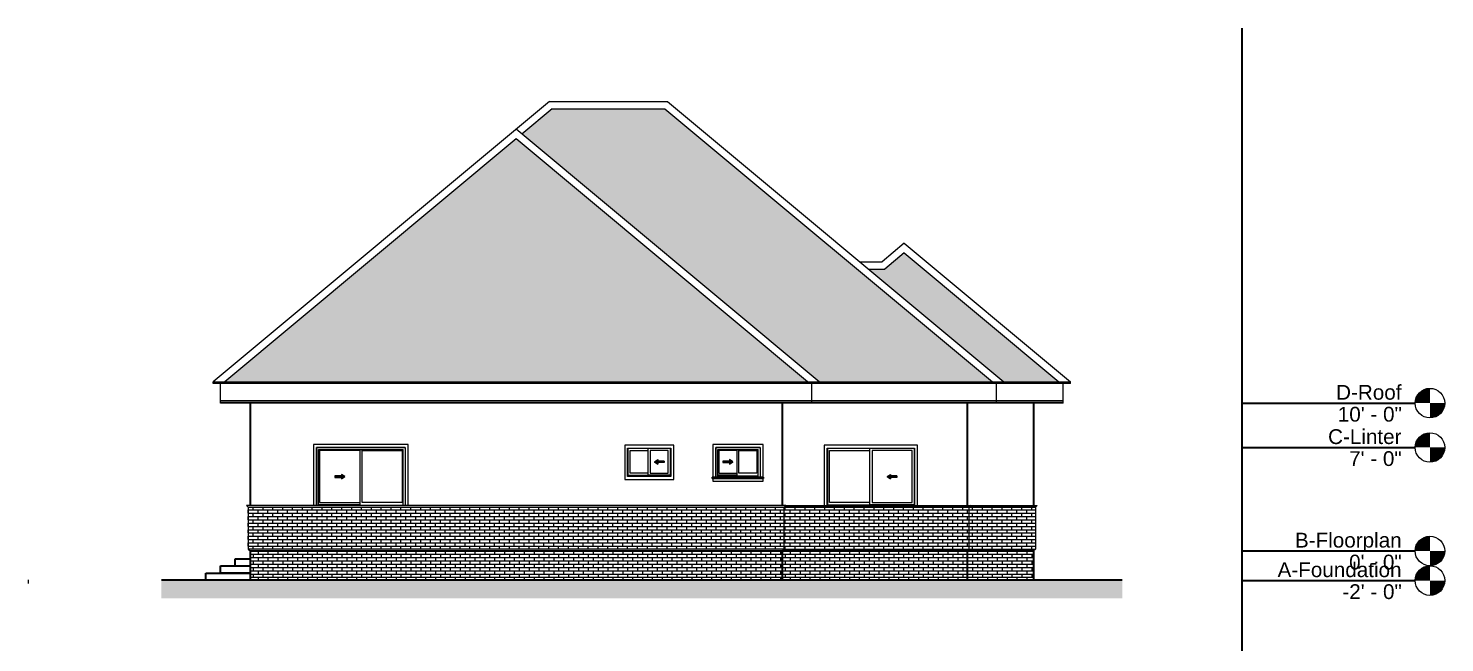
# Model space of a CAD drawing. Header units: inches. Extents: x 8351 to 42256, y 21052 to 33437.
# Drawn here: x 26579 to 27729, y 24261 to 24759 of the extents above; entities that cross this region are included whole.
import ezdxf

# ---------------------------------------------------------------- set-up
doc = ezdxf.new("R2010")
doc.units = ezdxf.units.IN
doc.header["$MEASUREMENT"] = 0
for name, color, linetype, lineweight in [('A-CLNG', 13, 'Continuous', 13), ('A-DETL-GENF', 92, 'Continuous', 9), ('A-FLOR', 192, 'Continuous', 13), ('A-FLOR-LEVL', 51, 'Continuous', 9), ('A-FLOR-PATT', 8, 'Continuous', 13), ('A-GENM', 13, 'Continuous', 9), ('A-GLAZ', 160, 'Continuous', 13), ('A-ROOF', 7, 'Continuous', 9), ('A-WALL', 7, 'Continuous', 35)]:
    doc.layers.add(name, color=color, linetype=linetype, lineweight=lineweight)
doc.styles.add('Arial', font='arial.ttf', dxfattribs={"height": 9})
pattern_1 = [(180, (26689.498, 24311.064), (-3e-16, -2.667), []), (270, (26689.498, 24311.064), (4, -2.667), [2.667, -2.667])]
pattern_2 = [(0, (261.504, 0), (0, 2.667), []), (90, (261.504, 0), (-4, 2.667), [2.667, -2.667])]

# ---------------------------------------------------------------- blocks, each defined once
blk = doc.blocks.new('M_Window-Sliding-Double - 1500 x 1200mm-319048-North')
at = {"layer": 'A-GLAZ'}
blk.add_hatch(color=256, dxfattribs=at).paths.add_polyline_path([(589.4, 58.5), (589.4, 59.7), (594.6, 59.7), (594.6, 61), (589.4, 61), (589.4, 62.2), (586.8, 60.4)], flags=0)
at = {"layer": 'A-DETL-GENF'}
for p, q in [((586.8, 60.4), (589.4, 62.2)), ((586.8, 60.4), (589.4, 62.2)), ((589.4, 58.5), (586.8, 60.4)), ((586.8, 60.4), (589.4, 58.5)), ((589.4, 62.2), (589.4, 61)), ((589.4, 62.2), (589.4, 61)), ((589.4, 61), (594.6, 61)), ((594.6, 61), (589.4, 61)), ((594.6, 59.7), (589.4, 59.7)), ((589.4, 59.7), (589.4, 58.5)), ((594.6, 59.7), (589.4, 59.7)), ((589.4, 59.7), (589.4, 58.5)), ((594.6, 61), (594.6, 59.7)), ((594.6, 61), (594.6, 59.7))]:
    blk.add_line(p, q, dxfattribs=at)
at = {"layer": 'A-GLAZ', "lineweight": 9}
for p, q in [((538.3, 83.3), (538.3, 37)), ((608.8, 83.3), (538.3, 83.3)), ((540, 81.5), (572.6, 81.5)), ((540, 39.3), (540, 81.5)), ((572.6, 37.5), (572.6, 83.3)), ((607, 81.5), (574.4, 81.5)), ((574.4, 81.5), (574.4, 39.3)), ((607, 39.3), (607, 81.5)), ((608.8, 37), (608.8, 83.3)), ((538.3, 37.5), (608.8, 37.5)), ((572.6, 39.3), (540, 39.3)), ((608.8, 37.5), (572.6, 37.5)), ((574.4, 39.3), (607, 39.3))]:
    blk.add_line(p, q, dxfattribs=at)
blk = doc.blocks.new('M_Trim-Window-Interior-Flat - Picture Frame-319052-North')
at = {"layer": 'A-GENM'}
for p, q in [((611.4, 85.9), (535.6, 85.9)), ((535.6, 85.9), (535.6, 37)), ((538, 37), (538, 83.5)), ((538, 83.5), (609, 83.5)), ((609, 83.5), (609, 37)), ((611.4, 37), (611.4, 85.9))]:
    blk.add_line(p, q, dxfattribs=at)
blk = doc.blocks.new('M_Window-Sliding-Double - 1500 x 1200mm-V1-North')
at = {"layer": 'A-DETL-GENF', "lineweight": 13}
blk.add_hatch(color=256, dxfattribs=at).paths.add_polyline_path([(143.6, 58.5), (146.3, 60.4), (143.6, 62.2), (143.6, 61), (138.4, 61), (138.4, 59.7), (143.6, 59.7)], flags=0)
at = {"layer": 'A-DETL-GENF'}
for p, q in [((138.4, 61), (138.4, 59.7)), ((138.4, 61), (143.6, 61)), ((143.6, 61), (138.4, 61)), ((138.4, 61), (138.4, 59.7)), ((138.4, 59.7), (143.6, 59.7)), ((138.4, 59.7), (143.6, 59.7)), ((143.6, 62.2), (143.6, 61)), ((146.3, 60.4), (143.6, 62.2)), ((146.3, 60.4), (143.6, 62.2)), ((143.6, 62.2), (143.6, 61)), ((146.3, 60.4), (143.6, 58.5)), ((143.6, 58.5), (146.3, 60.4)), ((143.6, 59.7), (143.6, 58.5)), ((143.6, 59.7), (143.6, 58.5))]:
    blk.add_line(p, q, dxfattribs=at)
at = {"layer": 'A-GLAZ', "lineweight": 9}
for p, q in [((195.5, 84), (123.5, 84)), ((123.5, 84), (123.5, 37)), ((125.1, 82.4), (193.9, 82.4)), ((125.1, 37), (125.1, 82.4)), ((126, 81.5), (126, 39.3)), ((158.6, 81.5), (126, 81.5)), ((158.6, 82.4), (158.6, 37)), ((160.4, 39.3), (160.4, 81.5)), ((160.4, 81.5), (193, 81.5)), ((193, 81.5), (193, 39.3)), ((193.9, 37), (193.9, 82.4)), ((195.5, 84), (195.5, 37)), ((158.6, 37.5), (125.1, 37.5)), ((158.6, 37.5), (125.1, 37.5)), ((126, 39.3), (158.6, 39.3)), ((193, 39.3), (160.4, 39.3))]:
    blk.add_line(p, q, dxfattribs=at)
blk = doc.blocks.new('M_Trim-Window-Exterior-Flat - with Sill-319051-North')
at = {"layer": 'A-GENM'}
for p, q in [((121.1, 86.4), (121.1, 37)), ((197.9, 86.4), (121.1, 86.4)), ((123.5, 37), (123.5, 84)), ((123.5, 84), (195.5, 84)), ((195.5, 84), (195.5, 37)), ((197.9, 37), (197.9, 86.4))]:
    blk.add_line(p, q, dxfattribs=at)
blk = doc.blocks.new('M_Window-Sliding-Double - 1500 x 1200mm 4-319880-North')
at = {"layer": 'A-DETL-GENF', "lineweight": 13}
blk.add_hatch(color=256, dxfattribs=at).paths.add_polyline_path([(458.6, 70.5), (461.3, 72.4), (458.6, 74.2), (458.6, 73), (453.4, 73), (453.4, 71.7), (458.6, 71.7)], flags=0)
at = {"layer": 'A-DETL-GENF'}
for p, q in [((453.4, 73), (453.4, 71.7)), ((453.4, 73), (458.6, 73)), ((458.6, 73), (453.4, 73)), ((453.4, 73), (453.4, 71.7)), ((453.4, 71.7), (458.6, 71.7)), ((453.4, 71.7), (458.6, 71.7)), ((458.6, 74.2), (458.6, 73)), ((461.3, 72.4), (458.6, 74.2)), ((461.3, 72.4), (458.6, 74.2)), ((458.6, 74.2), (458.6, 73)), ((461.3, 72.4), (458.6, 70.5)), ((458.6, 70.5), (461.3, 72.4)), ((458.6, 71.7), (458.6, 70.5)), ((458.6, 71.7), (458.6, 70.5))]:
    blk.add_line(p, q, dxfattribs=at)
at = {"layer": 'A-GLAZ', "lineweight": 9}
for p, q in [((483.5, 84), (447.5, 84)), ((447.5, 84), (447.5, 60)), ((449.1, 82.4), (481.9, 82.4)), ((449.1, 60.8), (449.1, 82.4)), ((450, 81.5), (450, 63.3)), ((464.6, 81.5), (450, 81.5)), ((464.6, 82.4), (464.6, 60.8)), ((466.4, 63.3), (466.4, 81.5)), ((466.4, 81.5), (481, 81.5)), ((481, 81.5), (481, 63.3)), ((481.9, 60.8), (481.9, 82.4)), ((483.5, 84), (483.5, 60)), ((483.5, 60), (447.5, 60)), ((464.6, 61.5), (449.1, 61.5)), ((464.6, 61.5), (449.1, 61.5)), ((481.9, 60.8), (449.1, 60.8)), ((450, 63.3), (464.6, 63.3)), ((481, 63.3), (466.4, 63.3))]:
    blk.add_line(p, q, dxfattribs=at)
blk = doc.blocks.new('M_Trim-Window-Exterior-Flat - with Sill-319883-North')
at = {"layer": 'A-GENM'}
for p, q in [((445.1, 86.4), (445.1, 60)), ((485.9, 86.4), (445.1, 86.4)), ((447.5, 60), (447.5, 84)), ((447.5, 84), (483.5, 84)), ((483.5, 84), (483.5, 60)), ((485.9, 60), (485.9, 86.4)), ((444.6, 59.9), (444.6, 60)), ((444.6, 60), (486.4, 60)), ((444.6, 58.8), (444.6, 59.9)), ((486.4, 59.9), (444.6, 59.9)), ((444.6, 58.8), (486.4, 58.8)), ((445.1, 60), (447.5, 60)), ((445.1, 58.8), (445.1, 56.8)), ((483.5, 60), (485.9, 60)), ((485.9, 56.8), (485.9, 58.8)), ((486.4, 60), (486.4, 59.9)), ((486.4, 59.9), (486.4, 58.8)), ((445.1, 56.8), (485.9, 56.8))]:
    blk.add_line(p, q, dxfattribs=at)
blk = doc.blocks.new('M_Window-Sliding-Double - 1500 x 1200mm 4-V2-North')
at = {"layer": 'A-GLAZ'}
blk.add_hatch(color=256, dxfattribs=at).paths.add_polyline_path([(400.4, 70.5), (400.4, 71.7), (405.6, 71.7), (405.6, 73), (400.4, 73), (400.4, 74.2), (397.8, 72.4)], flags=0)
at = {"layer": 'A-DETL-GENF'}
for p, q in [((397.8, 72.4), (400.4, 74.2)), ((397.8, 72.4), (400.4, 74.2)), ((400.4, 70.5), (397.8, 72.4)), ((397.8, 72.4), (400.4, 70.5)), ((400.4, 74.2), (400.4, 73)), ((400.4, 74.2), (400.4, 73)), ((400.4, 73), (405.6, 73)), ((405.6, 73), (400.4, 73)), ((405.6, 71.7), (400.4, 71.7)), ((400.4, 71.7), (400.4, 70.5)), ((405.6, 71.7), (400.4, 71.7)), ((400.4, 71.7), (400.4, 70.5)), ((405.6, 73), (405.6, 71.7)), ((405.6, 73), (405.6, 71.7))]:
    blk.add_line(p, q, dxfattribs=at)
at = {"layer": 'A-GLAZ', "lineweight": 9}
for p, q in [((376.3, 83.3), (376.3, 60.7)), ((410.8, 83.3), (376.3, 83.3)), ((378, 81.5), (392.6, 81.5)), ((378, 63.3), (378, 81.5)), ((392.6, 61.5), (392.6, 83.3)), ((409, 81.5), (394.4, 81.5)), ((394.4, 81.5), (394.4, 63.3)), ((409, 63.3), (409, 81.5)), ((410.8, 60.7), (410.8, 83.3)), ((376.3, 61.5), (410.8, 61.5)), ((376.3, 60.7), (410.8, 60.7)), ((392.6, 63.3), (378, 63.3)), ((410.8, 61.5), (392.6, 61.5)), ((394.4, 63.3), (409, 63.3))]:
    blk.add_line(p, q, dxfattribs=at)
blk = doc.blocks.new('M_Trim-Window-Interior-Flat - Picture Frame-319884-North')
at = {"layer": 'A-GENM'}
for p, q in [((413.4, 85.9), (373.6, 85.9)), ((373.6, 85.9), (373.6, 58.1)), ((376, 60.5), (376, 83.5)), ((376, 83.5), (411, 83.5)), ((411, 83.5), (411, 60.5)), ((413.4, 58.1), (413.4, 85.9)), ((373.6, 58.1), (413.4, 58.1)), ((411, 60.5), (376, 60.5))]:
    blk.add_line(p, q, dxfattribs=at)
blk = doc.blocks.new('Generic Models 3 - Generic Models 2-343092-North')
at = {"layer": 'A-GENM'}
h = blk.add_hatch(dxfattribs=at)
h.set_pattern_fill('FP_4', color=256, style=0, pattern_type=2)
h.set_pattern_definition([(180, (285.504, 17), (-2e-16, -1.886), []), (270, (285.504, 17), (4, -1.886), [1.886, -1.886])])
h.paths.add_polyline_path([(259.9, 35.6), (503.1, 35.6), (504.5, 37), (66.5, 37), (67.9, 35.6), (117.5, 35.6)], flags=0)
h = blk.add_hatch(dxfattribs=at)
h.set_pattern_fill('FP_5', color=256, style=0, pattern_type=2)
h.set_pattern_definition(pattern_2)
h.paths.add_polyline_path([(469.1, 1.6), (503.1, 1.6), (503.1, 35.6), (67.9, 35.6), (67.9, 1.6), (402.3, 1.6)], flags=0)
h = blk.add_hatch(dxfattribs=at)
h.set_pattern_fill('FP_8', color=256, style=0, pattern_type=2)
h.set_pattern_definition([(180, (285.504, 38), (-2e-16, -1.886), []), (270, (285.504, 38), (4, -1.886), [1.886, -1.886])])
h.paths.add_polyline_path([(616, 35.6), (653.1, 35.6), (654.5, 37), (504.5, 37), (503.1, 35.6), (544.7, 35.6)], flags=0)
h = blk.add_hatch(dxfattribs=at)
h.set_pattern_fill('FP_5', color=256, style=0, pattern_type=2)
h.set_pattern_definition(pattern_2)
h.paths.add_polyline_path([(653.1, 1.6), (653.1, 35.6), (503.1, 35.6), (503.1, 1.6), (616, 1.6)], flags=0)
h = blk.add_hatch(dxfattribs=at)
h.set_pattern_fill('FP_6', color=256, style=0, pattern_type=2)
h.set_pattern_definition([(180, (285.504, 215), (-2e-16, -1.886), []), (270, (285.504, 215), (4, -1.886), [1.886, -1.886])])
h.paths.add_polyline_path([(653.1, 35.6), (707.1, 35.6), (708.5, 37), (654.5, 37)], flags=0)
h = blk.add_hatch(dxfattribs=at)
h.set_pattern_fill('FP_5', color=256, style=0, pattern_type=2)
h.set_pattern_definition(pattern_2)
h.paths.add_polyline_path([(687.2, 1.6), (707.1, 1.6), (707.1, 35.6), (653.1, 35.6), (653.1, 1.6), (654.5, 1.6)], flags=0)
h = blk.add_hatch(dxfattribs=at)
h.set_pattern_fill('FP_3', color=256, style=0, pattern_type=2)
h.set_pattern_definition([(180, (285.504, 0), (2e-16, -1.886), []), (270, (285.504, 0), (4, -1.886), [1.886, -1.886])])
h.paths.add_polyline_path([(259.9, 0), (501.5, 0), (503.1, 1.6), (67.9, 1.6), (69.5, 0), (117.5, 0)], flags=0)
h = blk.add_hatch(dxfattribs=at)
h.set_pattern_fill('FP_9', color=256, style=0, pattern_type=2)
h.set_pattern_definition([(180, (285.504, 21), (-2e-16, -1.886), []), (270, (285.504, 21), (4, -1.886), [1.886, -1.886])])
h.paths.add_polyline_path([(616, 0), (651.5, 0), (653.1, 1.6), (503.1, 1.6), (501.5, 0), (544.7, 0)], flags=0)
h = blk.add_hatch(dxfattribs=at)
h.set_pattern_fill('FP_7', color=256, style=0, pattern_type=2)
h.set_pattern_definition([(180, (285.504, 198), (-2e-16, -1.886), []), (270, (285.504, 198), (4, -1.886), [1.886, -1.886])])
h.paths.add_polyline_path([(651.5, 0), (705.5, 0), (707.1, 1.6), (653.1, 1.6)], flags=0)
for p, q in [((504.5, 37), (66.5, 37)), ((66.5, 37), (67.9, 35.6)), ((67.9, 35.6), (503.1, 35.6)), ((67.9, 35.6), (67.9, 1.6)), ((503.1, 35.6), (504.5, 37)), ((503.1, 35.6), (653.1, 35.6)), ((503.1, 1.6), (503.1, 35.6)), ((504.5, 37), (654.5, 37)), ((654.5, 37), (653.1, 35.6)), ((653.1, 35.6), (707.1, 35.6)), ((653.1, 35.6), (653.1, 1.6)), ((654.5, 37), (708.5, 37)), ((708.5, 37), (707.1, 35.6)), ((707.1, 35.6), (707.1, 1.6)), ((503.1, 1.6), (67.9, 1.6)), ((67.9, 1.6), (69.5, 0)), ((501.5, 0), (503.1, 1.6)), ((503.1, 1.6), (653.1, 1.6)), ((653.1, 1.6), (651.5, 0)), ((653.1, 1.6), (707.1, 1.6)), ((707.1, 1.6), (705.5, 0)), ((501.5, 0), (69.5, 0)), ((501.5, 0), (651.5, 0)), ((651.5, 0), (705.5, 0))]:
    blk.add_line(p, q, dxfattribs=at)
blk = doc.blocks.new('Level - Level Head - Circle-50818-North')
at = {"layer": 'A-FLOR-LEVL'}
h = blk.add_hatch(color=256, dxfattribs=at)
edge = h.paths.add_edge_path(flags=0)
edge.add_line((1027.3, 0), (1015.3, 0))
edge.add_arc((1027.3, 0), 12, 90, 180, ccw=False)
edge.add_line((1027.3, 12), (1027.3, 0))
h = blk.add_hatch(color=256, dxfattribs=at)
edge = h.paths.add_edge_path(flags=0)
edge.add_line((1027.3, -12), (1027.3, 0))
edge.add_line((1027.3, 0), (1039.3, 0))
edge.add_arc((1027.3, 0), 12, 270, 360, ccw=False)
blk.add_circle((1027.3, 0), 12, dxfattribs=at)

msp = doc.modelspace()

# ---------------------------------------------------------------- hatches: boundary and pattern name
at = {"transparency": 33554544}
h = msp.add_hatch(dxfattribs=at)
h.set_pattern_fill('AR-RSHKE', color=8, style=0)
h.set_pattern_definition([(0, (-7191.439, 20651.825), (25.5, 12), [6, -5, 7, -3, 9, -4]), (0, (-7185.439, 20652.325), (25.5, 12), [5, -19, 4, -6]), (0, (-7173.439, 20651.075), (25.5, 12), [3, -31]), (90, (-7191.439, 20651.825), (-8.5, 12), [11.5, -36.5]), (90, (-7185.439, 20651.825), (-8.5, 12), [11.25, -36.75]), (90, (-7180.439, 20651.825), (-8.5, 12), [10.5, -37.5]), (90, (-7173.439, 20651.075), (-8.5, 12), [11.5, -36.5]), (90, (-7170.439, 20651.075), (-8.5, 12), [11.5, -36.5]), (90, (-7161.439, 20651.825), (-8.5, 12), [11, -37])])
h.paths.add_polyline_path([(26975, 24669.6), (26738.4, 24472.4), (27211.6, 24472.4)])
h.paths.add_polyline_path([(27095.8, 24693.9), (27004.2, 24693.9), (26979.7, 24673.5), (27221, 24472.4), (27361.6, 24472.4)])
h.paths.add_polyline_path([(27290, 24577.1), (27274.2, 24563.9), (27261.2, 24563.9), (27371, 24472.4), (27415.6, 24472.4)])
at = {"layer": 'A-FLOR-PATT', "lineweight": 9}
h = msp.add_hatch(dxfattribs=at)
h.set_pattern_fill('FP_1', color=256, style=0, pattern_type=2)
h.set_pattern_definition(pattern_1)
h.paths.add_polyline_path([(27167.5, 24311.6), (27191, 24311.6), (27191, 24335.1), (26759, 24335.1), (26759, 24311.6), (27091.8, 24311.6)], flags=0)
h = msp.add_hatch(dxfattribs=at)
h.set_pattern_fill('FP_1', color=256, style=0, pattern_type=2)
h.set_pattern_definition(pattern_1)
h.paths.add_polyline_path([(27305.5, 24311.6), (27341, 24311.6), (27341, 24335.1), (27191, 24335.1), (27191, 24311.6), (27234.2, 24311.6)], flags=0)
h = msp.add_hatch(dxfattribs=at)
h.set_pattern_fill('FP_2', color=256, style=0, pattern_type=2)
h.set_pattern_definition(pattern_1)
h.paths.add_polyline_path([(27341, 24311.6), (27395, 24311.6), (27395, 24335.1), (27341, 24335.1)], flags=0)
at = {"layer": 'A-WALL', "transparency": 33554687}
h = msp.add_hatch(dxfattribs=at)
h.set_pattern_fill('EARTH', color=9, scale=23)
h.set_pattern_definition([(0, (-5499.074, 20700.672), (5.75, 5.75), [5.75, -5.75]), (0, (-5499.074, 20702.828), (5.75, 5.75), [5.75, -5.75]), (0, (-5499.074, 20704.9843), (5.75, 5.75), [5.75, -5.75]), (90, (-5498.355, 20705.703), (-5.75, 5.75), [5.75, -5.75]), (90, (-5496.199, 20705.703), (-5.75, 5.75), [5.75, -5.75]), (90, (-5494.043, 20705.703), (-5.75, 5.75), [5.75, -5.75])])
h.paths.add_polyline_path([(27467, 24311.6), (26687, 24311.6), (26687, 24296.6), (27467, 24296.6)])

# ---------------------------------------------------------------- linework, layer by layer
at = {"layer": 'A-CLNG'}
for p, q in [((26735, 24457.3), (27419, 24457.3)), ((26735, 24455.1), (26735, 24457.3)), ((27215, 24455.1), (27215, 24457.3)), ((27365, 24455.1), (27365, 24457.3)), ((27419, 24455.1), (27419, 24457.3)), ((27419, 24455.1), (26735, 24455.1))]:
    msp.add_line(p, q, dxfattribs=at)
at = {"layer": 'A-FLOR'}
msp.add_line((26579, 24311.6), (26579, 24308.6), dxfattribs=at)
at = {"layer": 'A-ROOF'}
for p, q in [((27002, 24699.9), (26729, 24472.4)), ((27002, 24699.9), (27098, 24699.9)), ((27098, 24699.9), (27371, 24472.4)), ((27004.2, 24693.9), (26979.7, 24673.5)), ((27004.2, 24693.9), (27095.8, 24693.9)), ((27095.8, 24693.9), (27361.6, 24472.4)), ((27221, 24472.4), (26975, 24677.4)), ((26975, 24669.6), (26738.4, 24472.4)), ((27211.6, 24472.4), (26975, 24669.6)), ((27290, 24584.9), (27272, 24569.9)), ((27290, 24584.9), (27425, 24472.4)), ((27290, 24577.1), (27274.2, 24563.9)), ((27290, 24577.1), (27415.6, 24472.4)), ((27254, 24569.9), (27272, 24569.9)), ((27261.2, 24563.9), (27274.2, 24563.9)), ((26729, 24472.4), (27425, 24472.4)), ((26729, 24471.1), (26729, 24472.4)), ((27425, 24471.1), (26729, 24471.1)), ((26735, 24457.3), (26735, 24471.1)), ((26738.4, 24471.1), (26738.4, 24472.4)), ((27211.6, 24471.1), (27211.6, 24472.4)), ((27215, 24457.3), (27215, 24471.1)), ((27221, 24471.1), (27221, 24472.4)), ((27361.6, 24471.1), (27361.6, 24472.4)), ((27365, 24457.3), (27365, 24471.1)), ((27371, 24471.1), (27371, 24472.4)), ((27415.6, 24471.1), (27415.6, 24472.4)), ((27419, 24457.3), (27419, 24471.1)), ((27425, 24471.1), (27425, 24472.4)), ((27419, 24455.6), (26735, 24455.6))]:
    msp.add_line(p, q, dxfattribs=at)
at = {"layer": 'A-WALL'}
for p, q in [((27564.1, 24759.3), (27564.1, 24031.2)), ((26759, 24455.1), (26759, 24372.1)), ((27191, 24455.1), (27191, 24372.1)), ((27341, 24455.1), (27341, 24372.1)), ((27395, 24455.1), (27395, 24372.1)), ((27564.1, 24455.1), (27704.8, 24455.1)), ((27564.1, 24419.1), (27704.8, 24419.1)), ((26759, 24335.1), (27395, 24335.1)), ((26759, 24335.1), (26759, 24311.6)), ((27191, 24335.1), (27191, 24311.6)), ((27341, 24335.1), (27341, 24311.6)), ((27395, 24335.1), (27395, 24311.6)), ((27564.1, 24335.1), (27704.8, 24335.1)), ((26735, 24323.1), (26759, 24323.1)), ((26735, 24317.1), (26735, 24323.1)), ((26747, 24328.7), (26759, 24328.7)), ((26747, 24323.1), (26747, 24328.7)), ((26687, 24311.6), (27467, 24311.6)), ((26687, 24311.6), (27467, 24311.6)), ((26723, 24317.1), (26759, 24317.1)), ((26723, 24311.6), (26723, 24317.1)), ((26759, 24317.1), (26735, 24317.1)), ((27564.1, 24311.1), (27704.8, 24311.1))]:
    msp.add_line(p, q, dxfattribs=at)

# ---------------------------------------------------------------- block references
at = {"layer": 'A-GENM'}
for name in ['M_Trim-Window-Exterior-Flat - with Sill-319051-North', 'M_Trim-Window-Interior-Flat - Picture Frame-319884-North', 'M_Trim-Window-Exterior-Flat - with Sill-319883-North', 'M_Trim-Window-Interior-Flat - Picture Frame-319052-North', 'Generic Models 3 - Generic Models 2-343092-North']:
    msp.add_blockref(name, (26689.5, 24335.1), dxfattribs=at)
at = {"layer": 'A-GLAZ'}
for name in ['M_Window-Sliding-Double - 1500 x 1200mm-V1-North', 'M_Window-Sliding-Double - 1500 x 1200mm 4-V2-North', 'M_Window-Sliding-Double - 1500 x 1200mm 4-319880-North', 'M_Window-Sliding-Double - 1500 x 1200mm-319048-North']:
    msp.add_blockref(name, (26689.5, 24335.1), dxfattribs=at)
at = {"layer": 'A-WALL'}
for p in [(26689.5, 24455.1), (26689.5, 24419.1), (26689.5, 24335.1), (26689.5, 24311.1)]:
    msp.add_blockref('Level - Level Head - Circle-50818-North', p, dxfattribs=at)

# ---------------------------------------------------------------- texts
at = {"layer": 'A-WALL', "char_height": 12, "attachment_point": 1, "style": 'Arial'}
for s, insert, width in [('D-Roof', (27640.6, 24469.9), 63.933), ('10\' - 0"', (27642, 24452.1), 63.024), ('C-Linter', (27634.1, 24433.9), 71.811), ('7\' - 0"', (27651.2, 24416.1), 51.813), ('B-Floorplan', (27607.2, 24349.9), 104.535), ('0\' - 0"', (27651.2, 24332.1), 51.813), ('A-Foundation', (27593.1, 24325.9), 121.503), ('-2\' - 0"', (27645.7, 24308.1), 58.479)]:
    msp.add_mtext(s, dxfattribs=dict(at, insert=insert, width=width))

doc.saveas('drawing.dxf')
